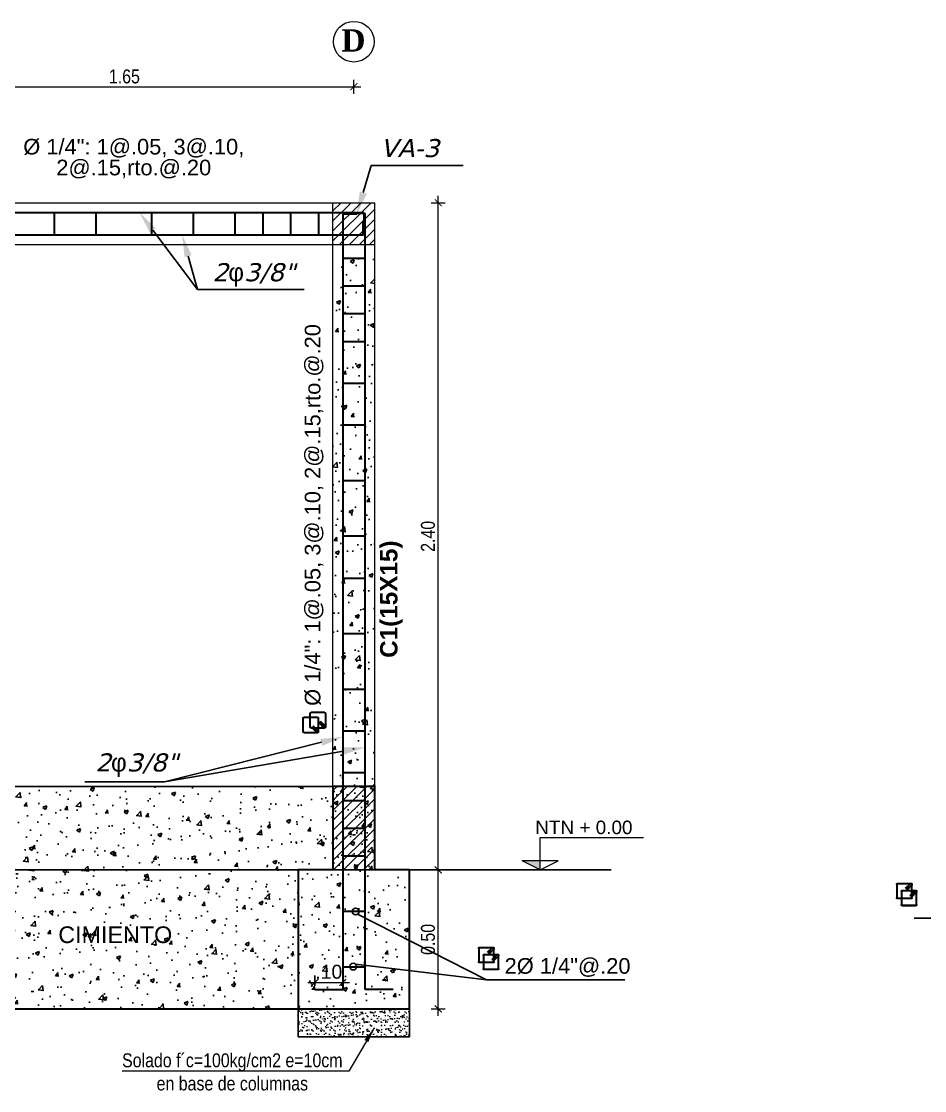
# Model space of a CAD drawing. Header units: metres. Extents: x 912 to 1393, y 476 to 584.
# Drawn here: x 1264.763 to 1268.011, y 494.8 to 498.647 of the extents above; entities that cross this region are included whole.
import ezdxf
from ezdxf import colors
from ezdxf.entities.mleader import LeaderData, LeaderLine
from ezdxf.math import Vec2, Vec3

# ---------------------------------------------------------------- set-up
doc = ezdxf.new("R2010")
doc.units = ezdxf.units.M
doc.linetypes.add('ACAD_ISO04W100', pattern=[30, 24, -3, 0, -3])
doc.linetypes.add('HIDDEN2', pattern=[0.1875, 0.125, -0.0625])
for name, color, linetype, lineweight in [('-Achurado', 251, 'Continuous', 5), ('A_Columnas', 7, 'Continuous', 40), ('Cotas', 7, 'Continuous', 20), ('Especificaciones', 7, 'Continuous', 20), ('FIC-2ES_ACERO_', 160, 'Continuous', 30), ('FIC-2ES_COLUMNA', 152, 'Continuous', 30), ('FIC-2ES_CONCRETO 210', 251, 'Continuous', 30), ('Flechas', 122, 'Continuous', 20), ('Muro Alto', 5, 'Continuous', 40), ('pisos', 8, 'Continuous', 13), ('PL-03', 7, 'Continuous', 30), ('TEXTO', 7, 'Continuous', 20)]:
    doc.layers.add(name, color=color, linetype=linetype, lineweight=lineweight)
doc.layers.add('A_50_CotasExter', color=253, linetype='Continuous')
doc.layers.add('FIC-2ES_COTAS', color=7, linetype='Continuous', lineweight=5, true_color=0x6b006b)
doc.styles.add('-Arial Narrow', font='ARIALN.TTF')
doc.styles.add('ARIAL', font='arial.ttf')
doc.styles.add('ILICH', font='timesbd.ttf')
doc.styles.add('R80_50', font='verdanai.ttf', dxfattribs={"height": 0.065})
doc.styles.add('ROMANS', font='ARIALN.TTF')
doc.styles.add('style1', font='arial.ttf')
doc.styles.add('sw 721', font='swissel.ttf')
doc.dimstyles.new('corte 25', dxfattribs={"dimtxt": 0.05, "dimasz": 0.025, "dimexe": 0.025, "dimexo": 0.0125, "dimgap": 0.0125, "dimtad": 1, "dimzin": 4, "dimdsep": 46, "dimtxsty": 'ARIAL', "dimblk": 'ARCHTICK', "dimcen": 0.025, "dimdle": 0.025, "dimclrd": 256, "dimclre": 256, "dimclrt": 7, "dimadec": 0, "dimazin": 0, "dimtfac": 1, "dimtix": 1, "dimtmove": 0, "dimatfit": 3, "dimfxl": 0.1, "dimlwd": -1, "dimarcsym": 0})
doc.dimstyles.new('Esc 1_20n', dxfattribs={"dimscale": 0.02, "dimtxt": 2, "dimasz": 1, "dimexe": 1, "dimexo": 1, "dimgap": 0.45, "dimtad": 1, "dimtoh": 1, "dimzin": 3, "dimdsep": 46, "dimtxsty": '-Arial Narrow', "dimblk": 'ARCHTICK', "dimcen": 1, "dimdle": 1, "dimclrd": 252, "dimclre": 252, "dimclrt": 252, "dimadec": 0, "dimazin": 0, "dimtfac": 1, "dimtix": 1, "dimtmove": 1, "dimatfit": 2, "dimldrblk": 'ARCHTICK', "dimfxl": 1, "dimfxlon": 1, "dimtolj": 2, "dimlwd": 5, "dimlwe": 5, "dimarcsym": 0})

# ---------------------------------------------------------------- blocks, each defined once
blk = doc.blocks.new('ESTRIBOS')
at = {"layer": 'Especificaciones', "linetype": 'ACAD_ISO04W100'}
for p, q in [((1246.6994, 500.7855), (1246.6994, 500.8334)), ((1246.7007, 500.8302), (1246.7181, 500.8128)), ((1246.7019, 500.7855), (1246.7019, 500.829)), ((1246.7025, 500.8319), (1246.7199, 500.8145)), ((1246.7519, 500.8379), (1246.7039, 500.8379)), ((1246.7519, 500.8354), (1246.7039, 500.8354)), ((1246.7054, 500.8348), (1246.7228, 500.8174)), ((1246.7083, 500.8354), (1246.7245, 500.8192)), ((1246.7539, 500.8334), (1246.7539, 500.7855)), ((1246.7564, 500.8337), (1246.7564, 500.7855)), ((1246.6824, 500.7601), (1246.6824, 500.808)), ((1246.6837, 500.8048), (1246.6994, 500.7891)), ((1246.6849, 500.7601), (1246.6849, 500.8037)), ((1246.6855, 500.8065), (1246.6994, 500.7926)), ((1246.6994, 500.8125), (1246.6869, 500.8125)), ((1246.6994, 500.8101), (1246.6869, 500.8101)), ((1246.6884, 500.8095), (1246.6994, 500.7984)), ((1246.6913, 500.8101), (1246.6994, 500.8019)), ((1246.7349, 500.8125), (1246.7019, 500.8125)), ((1246.7349, 500.8101), (1246.7019, 500.8101)), ((1246.7019, 500.7994), (1246.7075, 500.7938)), ((1246.7019, 500.796), (1246.7058, 500.7921)), ((1246.7019, 500.7901), (1246.7029, 500.7891)), ((1246.7029, 500.7891), (1246.7019, 500.7882)), ((1246.7039, 500.7834), (1246.7369, 500.7834)), ((1246.7075, 500.7938), (1246.7058, 500.7921)), ((1246.7199, 500.8145), (1246.7181, 500.8128)), ((1246.7369, 500.808), (1246.7369, 500.7601)), ((1246.7394, 500.8083), (1246.7394, 500.7601)), ((1246.7394, 500.7834), (1246.7519, 500.7834)), ((1246.6869, 500.7581), (1246.7349, 500.7581)), ((1246.6869, 500.7556), (1246.7349, 500.7556)), ((1246.7039, 500.7809), (1246.7369, 500.7809)), ((1246.7394, 500.7809), (1246.7519, 500.7809))]:
    blk.add_line(p, q, dxfattribs=at)
for centre, radius, start, end in [((1246.7039, 500.8334), 0.00452, 90, 225), ((1246.7039, 500.8334), 0.00206, 45.0001, 225), ((1246.7519, 500.8334), 0.00452, 0, 90), ((1246.7519, 500.8334), 0.00206, 0, 90), ((1246.6869, 500.808), 0.00452, 90, 225), ((1246.6869, 500.808), 0.00206, 45.0001, 225), ((1246.7039, 500.7855), 0.00452, 180, 270), ((1246.7039, 500.7855), 0.00206, 180, 270), ((1246.7349, 500.808), 0.00452, 0, 90), ((1246.7349, 500.808), 0.00206, 0, 90), ((1246.7519, 500.7855), 0.00452, 270, 0), ((1246.7519, 500.7855), 0.00206, 270, 0), ((1246.6869, 500.7601), 0.00452, 180, 270), ((1246.6869, 500.7601), 0.00206, 180, 270), ((1246.7349, 500.7601), 0.00206, 270, 0), ((1246.7349, 500.7601), 0.00452, 270, 0)]:
    blk.add_arc(centre, radius, start, end, dxfattribs=at)
blk = doc.blocks.new('_ArchTick')
at = {"layer": 'pisos', "color": 0, "const_width": 0.15}
blk.add_lwpolyline([(-0.5, -0.5), (0.5, 0.5)], dxfattribs=at)
blk = doc.blocks.new('*D108')
at = {"layer": 'Cotas', "lineweight": -2, "ltscale": 0.1, "transparency": 16777216}
for p, q in [((1265.8182, 495.1766), (1265.8182, 495.2144)), ((1265.9182, 495.1766), (1265.9182, 495.2144))]:
    blk.add_line(p, q, dxfattribs=at)
at = {"layer": 'Cotas', "ltscale": 0.1, "transparency": 16777216}
blk.add_line((1265.7932, 495.1894), (1265.9432, 495.1894), dxfattribs=at)
at = {"layer": 'DEFPOINTS', "color": 0, "lineweight": 20, "ltscale": 0.1, "transparency": 16777216}
for p in [(1265.9182, 495.1894), (1265.8182, 495.1641), (1265.9182, 495.1641)]:
    blk.add_point(p, dxfattribs=at)
at = {"layer": 'Cotas', "ltscale": 0.1, "transparency": 16777216, "xscale": 0.025, "yscale": 0.025, "zscale": 0.025, "rotation": 180}
blk.add_blockref('_ArchTick', (1265.8182, 495.1894), dxfattribs=at)
at = {"layer": 'Cotas', "ltscale": 0.1, "transparency": 16777216, "xscale": 0.025, "yscale": 0.025, "zscale": 0.025}
blk.add_blockref('_ArchTick', (1265.9182, 495.1894), dxfattribs=at)
at = {"layer": 'Cotas', "color": 7, "lineweight": 13, "ltscale": 0.1, "transparency": 16777216, "insert": (1265.8682, 495.2274), "char_height": 0.05, "attachment_point": 5, "style": 'ARIAL'}
blk.add_mtext('.10', dxfattribs=at)
blk = doc.blocks.new('*D285')
at = {"layer": 'A_50_CotasExter', "color": 252, "lineweight": 5, "transparency": 16777216}
for p, q in [((1266.2367, 495.5941), (1266.2867, 495.5941)), ((1266.2617, 495.0691), (1266.2617, 495.6191)), ((1266.2367, 495.0941), (1266.2867, 495.0941))]:
    blk.add_line(p, q, dxfattribs=at)
at = {"layer": 'DEFPOINTS', "color": 0, "lineweight": 20, "transparency": 16777216}
for p in [(1266.1582, 495.5941), (1266.2617, 495.5941), (1266.1582, 495.0941)]:
    blk.add_point(p, dxfattribs=at)
at = {"layer": 'A_50_CotasExter', "color": 252, "lineweight": 5, "transparency": 16777216, "xscale": 0.025, "yscale": 0.025, "zscale": 0.025}
for p, rotation in [((1266.2617, 495.5941), 90), ((1266.2617, 495.0941), 270)]:
    blk.add_blockref('_ArchTick', p, dxfattribs=dict(at, rotation=rotation))
at = {"layer": 'A_50_CotasExter', "color": 252, "transparency": 16777216, "insert": (1266.2249, 495.3441), "char_height": 0.05, "attachment_point": 5, "rotation": 90, "style": '-Arial Narrow'}
blk.add_mtext('\\A2;0.50', dxfattribs=at)
blk = doc.blocks.new('*D283')
at = {"layer": 'A_50_CotasExter', "color": 252, "lineweight": 5, "transparency": 16777216}
for p, q in [((1264.3082, 498.3865), (1264.3082, 498.4365)), ((1265.9582, 498.3865), (1265.9582, 498.4365)), ((1264.2832, 498.4115), (1265.9832, 498.4115))]:
    blk.add_line(p, q, dxfattribs=at)
at = {"layer": 'DEFPOINTS', "color": 0, "lineweight": 20, "transparency": 16777216}
for p in [(1265.9582, 498.4115), (1264.3082, 498.239), (1265.9582, 498.239)]:
    blk.add_point(p, dxfattribs=at)
at = {"layer": 'A_50_CotasExter', "color": 252, "lineweight": 5, "transparency": 16777216, "xscale": 0.025, "yscale": 0.025, "zscale": 0.025, "rotation": 180}
blk.add_blockref('_ArchTick', (1264.3082, 498.4115), dxfattribs=at)
at = {"layer": 'A_50_CotasExter', "color": 252, "lineweight": 5, "transparency": 16777216, "xscale": 0.025, "yscale": 0.025, "zscale": 0.025}
blk.add_blockref('_ArchTick', (1265.9582, 498.4115), dxfattribs=at)
at = {"layer": 'A_50_CotasExter', "color": 252, "transparency": 16777216, "insert": (1265.1332, 498.4483), "char_height": 0.05, "attachment_point": 5, "style": '-Arial Narrow'}
blk.add_mtext('\\A2;1.65', dxfattribs=at)
blk = doc.blocks.new('*D284')
at = {"layer": 'A_50_CotasExter', "color": 252, "lineweight": 5, "transparency": 16777216}
for p, q in [((1266.2617, 495.5691), (1266.2617, 498.0191)), ((1266.2367, 497.9941), (1266.2867, 497.9941)), ((1266.2617, 495.5941), (1266.2867, 495.5941))]:
    blk.add_line(p, q, dxfattribs=at)
at = {"layer": 'DEFPOINTS', "color": 0, "lineweight": 20, "transparency": 16777216}
for p in [(1266.0332, 497.9941), (1266.2617, 497.9941), (1266.2617, 495.5941)]:
    blk.add_point(p, dxfattribs=at)
at = {"layer": 'A_50_CotasExter', "color": 252, "lineweight": 5, "transparency": 16777216, "xscale": 0.025, "yscale": 0.025, "zscale": 0.025}
for p, rotation in [((1266.2617, 497.9941), 90), ((1266.2617, 495.5941), 270)]:
    blk.add_blockref('_ArchTick', p, dxfattribs=dict(at, rotation=rotation))
at = {"layer": 'A_50_CotasExter', "color": 252, "transparency": 16777216, "insert": (1266.2249, 496.7941), "char_height": 0.05, "attachment_point": 5, "rotation": 90, "style": '-Arial Narrow'}
blk.add_mtext('\\A2;2.40', dxfattribs=at)
blk = doc.blocks.new('NPT-c2')
at = {"color": 0, "lineweight": 5}
for p, q in [((0, 0.361), (-1.15, 0.361)), ((0, 0), (0, 0.361)), ((-0.253, 0), (0.253, 0)), ((-0.2, 0.1), (0.2, 0.1)), ((0, 0), (-0.2, 0.1)), ((0, 0), (0.2, 0.1))]:
    blk.add_line(p, q, dxfattribs=at)
blk.add_solid([(0.2, 0.1), (0, 0.1), (0, 0)], dxfattribs=at)
at = {"style": 'ARIAL'}
blk.add_attdef('NPT%%P0.00', (-1.089, 0.48), '', height=0.15, dxfattribs=at)

msp = doc.modelspace()

# ---------------------------------------------------------------- hatches: boundary and pattern name
at = {"layer": '-Achurado', "lineweight": 5}
h = msp.add_hatch(dxfattribs=at)
h.set_pattern_fill('AR-SAND', color=256, scale=0.0005)
h.set_pattern_definition([(37.5, (66.348994, 0), (-0.00080001565, 0.02447066187), [0, -0.019304, 0, -0.02159, 0, -0.0206375]), (7.5, (66.348994, 0), (0.02247616416, 0.035841255), [0, -0.010414, 0, -0.017399, 0, -0.0066675]), (327.5, (66.333373, 0), (0.0395496185, 7.185923e-05), [0, -0.00635, 0, -0.02286, 0, -0.029845]), (317.5, (66.333373, 0), (0.0381778226, 0.0111464662), [0, -0.003175, 0, -0.014986, 0, -0.017145])])
h.paths.add_polyline_path([(1266.1582, 495.0941), (1265.7582, 495.0941), (1265.7582, 494.9941), (1266.1582, 494.9941)])
at = {"true_color": 0x636466}
h = msp.add_hatch(dxfattribs=at)
h.set_pattern_fill('AR-CONC', color=251, scale=0.0008)
h.paths.add_polyline_path([(1265.8832, 497.7941), (1266.0332, 497.7941), (1266.0332, 495.5941), (1265.8832, 495.5941)])
h = msp.add_hatch(dxfattribs=at)
h.set_pattern_fill('AR-CONC', color=251, scale=0.0008)
h.set_pattern_definition([(50, (15.55225, -3.57818), (0.145747735, -0.012751268), [0.01524, -0.16764]), (355, (15.55225, -3.57818), (-0.028194737, 0.152845476), [0.012192, -0.134112467]), (100.451445, (15.5644, -3.57925), (0.117552998, 0.140094202), [0.012952007, -0.142472196]), (46.1842, (15.55225, -3.53754), (0.216863233, -0.033633862), [0.02286, -0.25146]), (96.635558, (15.57032, -3.54035), (0.189923307, 0.1979409), [0.01942802, -0.213708487]), (351.184151, (15.55225, -3.53754), (0.189923307, 0.1979409), [0.018287974, -0.201167786]), (21, (15.57257, -3.5477), (0.121291513, -0.081812159), [0.01524, -0.16764]), (326, (15.57257, -3.5477), (0.049441623, 0.147350373), [0.012192, -0.134112]), (71.451445, (15.58268, -3.55452), (0.170733135, 0.065538215), [0.012952007, -0.14247195]), (37.5, (15.55225, -3.578183), (0.0024708826, 0.067644031), [0, -0.1324864, 0, -0.136144, 0, -0.13462]), (7.5, (15.55225, -3.57818), (0.05345573, 0.08014446), [0, -0.0776224, 0, -0.1294384, 0, -0.051308]), (327.5, (15.506934, -3.578183), (0.1084724761, -0.0045829952), [0, -0.0508, 0, -0.158496, 0, -0.210312]), (317.5, (15.48661, -3.57818), (0.118503345, 0.020341193), [0, -0.06604, 0, -0.1052576, 0, -0.149352])])
h.paths.add_polyline_path([(1264.8094, 495.5941), (1264.382, 495.5941), (1264.382, 495.8941), (1264.232, 495.8941), (1264.2324, 495.5941), (1264.107, 495.5941), (1264.107, 495.0941), (1264.8094, 495.0941)])
h = msp.add_hatch(dxfattribs=at)
h.set_pattern_fill('AR-CONC', color=251, scale=0.0008)
h.paths.add_polyline_path([(1265.8832, 495.8941), (1264.382, 495.8941), (1264.382, 495.5941), (1265.2094, 495.5941), (1265.7582, 495.5941), (1265.8832, 495.5941)])
h = msp.add_hatch(dxfattribs=at)
h.set_pattern_fill('AR-CONC', color=251, scale=0.0008)
h.set_pattern_definition([(50, (17.20344, -3.57818), (0.145747735, -0.012751268), [0.01524, -0.16764]), (355, (17.20344, -3.57818), (-0.028194737, 0.152845476), [0.012192, -0.134112467]), (100.451445, (17.21558, -3.57925), (0.117552998, 0.140094202), [0.012952007, -0.142472196]), (46.1842, (17.20344, -3.53754), (0.216863233, -0.033633862), [0.02286, -0.25146]), (96.635558, (17.22151, -3.54035), (0.189923307, 0.1979409), [0.01942802, -0.213708487]), (351.184151, (17.20344, -3.53754), (0.189923307, 0.1979409), [0.018287974, -0.201167786]), (21, (17.22376, -3.5477), (0.121291513, -0.081812159), [0.01524, -0.16764]), (326, (17.22376, -3.5477), (0.049441623, 0.147350373), [0.012192, -0.134112]), (71.451445, (17.23387, -3.55452), (0.170733135, 0.065538215), [0.012952007, -0.14247195]), (37.5, (17.20344, -3.578183), (0.0024708826, 0.067644031), [0, -0.1324864, 0, -0.136144, 0, -0.13462]), (7.5, (17.20344, -3.57818), (0.05345573, 0.08014446), [0, -0.0776224, 0, -0.1294384, 0, -0.051308]), (327.5, (17.158125, -3.578183), (0.1084724761, -0.0045829952), [0, -0.0508, 0, -0.158496, 0, -0.210312]), (317.5, (17.137805, -3.57818), (0.118503345, 0.020341193), [0, -0.06604, 0, -0.1052576, 0, -0.149352])])
h.paths.add_polyline_path([(1266.1582, 495.5941), (1266.0332, 495.5941), (1266.0332, 495.8941), (1265.8832, 495.8941), (1265.8836, 495.5941), (1265.7582, 495.5941), (1265.7582, 495.0941), (1266.1582, 495.0941)])
h = msp.add_hatch(dxfattribs=at)
h.set_pattern_fill('AR-CONC', color=251, scale=0.0008)
h.paths.add_polyline_path([(1265.7582, 495.5941), (1264.7891, 495.5941), (1264.7891, 495.0941), (1265.7582, 495.0941)])
at = {"layer": 'Muro Alto', "lineweight": 20, "true_color": 0x636466}
h = msp.add_hatch(dxfattribs=at)
h.set_pattern_fill('LINE', color=251, scale=0.008, angle=45)
h.set_pattern_definition([(45, (8.647932, -3.528183), (-0.01796051224, 0.01796051224), [])])
h.paths.add_polyline_path([(1265.8832, 497.8441), (1266.0332, 497.8441), (1266.0332, 497.9941), (1265.8832, 497.9941)])
h = msp.add_hatch(dxfattribs=at)
h.set_pattern_fill('LINE', color=251, scale=0.008, angle=45)
h.set_pattern_definition([(45, (18.298326, -3.578183), (-0.01796051224, 0.01796051224), [])])
h.paths.add_polyline_path([(1265.8832, 495.8941), (1266.0332, 495.8941), (1266.0332, 495.5941), (1265.8832, 495.5941)])

# ---------------------------------------------------------------- linework, layer by layer
for p, q in [((1265.7582, 495.0941), (1265.7582, 494.9941)), ((1266.1582, 494.9941), (1266.1582, 495.0941)), ((1265.7582, 494.9941), (1266.1582, 494.9941))]:
    msp.add_line(p, q)
for points in [[(1264.3482, 495.8941), (1265.8832, 495.8941)], [(1262.857, 495.5941), (1265.7582, 495.5941)], [(1266.1582, 495.5941), (1266.8831, 495.5941)], [(1265.9718, 495.4345), (1266.4354, 495.1983)], [(1268.6304, 495.4202), (1267.9737, 495.4202)], [(1265.9645, 495.2548), (1266.4354, 495.1983)], [(1266.4354, 495.1983), (1266.9327, 495.1983)]]:
    msp.add_lwpolyline(points)
msp.add_lwpolyline([(1265.8832, 495.8941), (1266.0332, 495.8941), (1266.0332, 495.5941), (1265.8832, 495.5941)], close=True)
for centre in [(1265.9648, 495.4444), (1265.9561, 495.2461)]:
    msp.add_circle(centre, 0.0121)
at = {"layer": 'FIC-2ES_ACERO_', "color": 5, "lineweight": 30}
for p, q in [((1260.9738, 497.9591), (1265.9946, 497.9591)), ((1265.9194, 495.1641), (1265.9194, 497.9543)), ((1265.9194, 497.9543), (1265.9694, 497.9543)), ((1265.9994, 497.9557), (1265.9494, 497.9557)), ((1265.9946, 497.9591), (1265.9946, 497.9091)), ((1265.9994, 495.1641), (1265.9994, 497.9557)), ((1265.9917, 497.8791), (1265.9917, 497.9291)), ((1260.9785, 497.8791), (1265.9917, 497.8791)), ((1265.8182, 495.1641), (1265.9194, 495.1641)), ((1266.0994, 495.1641), (1265.9994, 495.1641))]:
    msp.add_line(p, q, dxfattribs=at)
for points in [[(1264.882, 497.8791), (1264.882, 497.9591)], [(1265.032, 497.8791), (1265.032, 497.9591)], [(1265.232, 497.8791), (1265.232, 497.9591)], [(1265.382, 497.8791), (1265.382, 497.9591)], [(1265.532, 497.8791), (1265.532, 497.9591)], [(1265.632, 497.8791), (1265.632, 497.9591)], [(1265.732, 497.8791), (1265.732, 497.9591)], [(1265.832, 497.8791), (1265.832, 497.9591)], [(1260.9785, 497.9291), (1260.9785, 497.8791), (1265.9917, 497.8791), (1265.9917, 497.9291)], [(1265.9994, 497.7941), (1265.9194, 497.7941)], [(1265.9994, 497.6941), (1265.9194, 497.6941)], [(1265.9994, 497.5941), (1265.9194, 497.5941)], [(1265.9994, 497.4941), (1265.9194, 497.4941)], [(1265.9994, 497.3441), (1265.9194, 497.3441)], [(1265.9994, 497.1941), (1265.9194, 497.1941)], [(1265.9994, 496.9941), (1265.9194, 496.9941)], [(1265.9994, 496.7941), (1265.9194, 496.7941)], [(1265.9194, 496.6441), (1265.9994, 496.6441)], [(1265.9194, 496.4441), (1265.9994, 496.4441)], [(1265.9194, 496.2441), (1265.9994, 496.2441)], [(1265.9194, 496.0941), (1265.9994, 496.0941)], [(1265.9194, 495.9441), (1265.9994, 495.9441)], [(1265.9194, 495.8441), (1265.9994, 495.8441)], [(1265.9194, 495.7441), (1265.9994, 495.7441)], [(1265.9194, 495.6441), (1265.9994, 495.6441)], [(1265.9994, 495.4441), (1265.9194, 495.4441)], [(1265.9994, 495.2441), (1265.9194, 495.2441)]]:
    msp.add_lwpolyline(points, dxfattribs=at)
at = {"layer": 'FIC-2ES_COLUMNA', "ltscale": 0.025}
for points in [[(1265.7582, 495.0941), (1266.1582, 495.0941), (1266.1582, 495.5941), (1266.0332, 495.5941), (1266.0332, 495.8941), (1265.8832, 495.8941), (1265.8832, 495.5941), (1265.7582, 495.5941), (1265.7582, 495.0941)], [(1261.207, 495.0941), (1266.1584, 495.0941)]]:
    msp.add_lwpolyline(points, dxfattribs=at)
at = {"layer": 'FIC-2ES_CONCRETO 210', "lineweight": 15}
for p, q in [((1260.932, 497.9941), (1266.0332, 497.9941)), ((1265.8832, 495.8941), (1265.8832, 497.9941)), ((1266.0332, 495.8941), (1266.0332, 497.9941)), ((1261.082, 497.8441), (1266.0332, 497.8441))]:
    msp.add_line(p, q, dxfattribs=at)
at = {"layer": 'FIC-2ES_COTAS'}
msp.add_circle((1265.9582, 498.5736), 0.0731, dxfattribs=at)

# ---------------------------------------------------------------- block references
at = {"linetype": 'HIDDEN2'}
ref = msp.add_blockref('NPT-c2', (1266.6282, 495.5941), dxfattribs=dict(at, xscale=-0.323333650981178, yscale=0.323333650981178, zscale=0.323333650981178))
ref.add_attrib('NPT%%P0.00', 'NTN + 0.00', (1266.6107, 495.7227), dxfattribs={"color": 0, "height": 0.04869, "style": 'sw 721'})
at = {"layer": 'Muro Alto', "color": 4, "lineweight": 20, "xscale": -1, "rotation": 270}
msp.add_blockref('ESTRIBOS', (765.0192, -750.5953), dxfattribs=at)
at = {"layer": 'Muro Alto', "color": 4, "lineweight": 20, "xscale": -1}
for p in [(2514.6657, -5.2914), (2513.1625, -5.5215)]:
    msp.add_blockref('ESTRIBOS', p, dxfattribs=at)

# ---------------------------------------------------------------- texts
at = {"layer": 'A_Columnas', "lineweight": 9, "char_height": 0.05625, "attachment_point": 5, "style": 'style1'}
for s, insert, width in [('\\pxsm0.8;Ø 1/4": 1@.05, 3@.10, 2@.15,rto.@.20', (1265.1669, 498.1528), 0.881569), ('2Ø 1/4"@.20', (1266.7268, 495.243), 0.62)]:
    msp.add_mtext(s, dxfattribs=dict(at, insert=insert, width=width))
at = {"layer": 'A_Columnas', "lineweight": 9, "attachment_point": 5, "rotation": 90, "style": 'style1'}
for s, insert, char_height, width in [('\\pxsm0.8;Ø 1/4": 1@.05, 3@.10, 2@.15,rto.@.20', (1265.8155, 496.8709), 0.05625, 2.104752), ('{\\fArial|b1|i0|c0|p34;C1(15X15)}', (1266.0934, 496.568), 0.0625, 0.8)]:
    msp.add_mtext(s, dxfattribs=dict(at, insert=insert, char_height=char_height, width=width))
at = {"layer": 'Especificaciones', "linetype": 'ACAD_ISO04W100', "char_height": 0.065, "width": 0.387333, "attachment_point": 1, "style": 'R80_50'}
for s, insert in [('VA-3', (1266.0541, 498.2233)), ('2{\\fSymbol|b0|i0|c2|p18;f}3/8"', (1265.4502, 497.7768)), ('2{\\fSymbol|b0|i0|c2|p18;f}3/8"', (1265.0285, 496.0132))]:
    msp.add_mtext(s, dxfattribs=dict(at, insert=insert))
at = {"layer": 'FIC-2ES_COTAS', "style": 'ILICH'}
msp.add_text('D', height=0.08, dxfattribs=at).set_placement((1265.9131, 498.5381, 478.457))
at = {"layer": 'PL-03', "insert": (1265.5213, 494.9341), "char_height": 0.05, "width": 0.815284, "attachment_point": 2, "style": 'ROMANS'}
msp.add_mtext('Solado f´c=100kg/cm2 e=10cm en base de columnas', dxfattribs=at)
at = {"layer": 'TEXTO', "insert": (1265.7641, 495.3909), "char_height": 0.06, "width": 1.32753, "attachment_point": 3}
msp.add_mtext('\\pxqc;{\\fArial|b0|i0|c0|p34;CIMIENTO}', dxfattribs=at)

# ---------------------------------------------------------------- dimensions: what is measured, and where the dimension line sits
at = {"layer": 'A_50_CotasExter'}
for p1, p2, distance, picture, middle in [((1264.3082, 498.239), (1265.9582, 498.239), 0.1726, '*D283', (1265.1332, 498.4483)), ((1266.1582, 495.0941), (1266.1582, 495.5941), -0.1035, '*D285', (1266.2249, 495.3441))]:
    dim = msp.add_aligned_dim(p1=p1, p2=p2, distance=distance, dimstyle='Esc 1_20n', override={"dimscale": 0.025}, dxfattribs=at)
    dim.commit()
    dim.dimension.update_dxf_attribs({"geometry": picture, "text_midpoint": middle})
dim = msp.add_linear_dim(base=(1266.2617, 497.9941), p1=(1266.2617, 495.5941), p2=(1266.0332, 497.9941), angle=90, dimstyle='Esc 1_20n', override={"dimscale": 0.025}, dxfattribs=at)
dim.commit()
dim.dimension.update_dxf_attribs({"geometry": '*D284', "text_midpoint": (1266.2249, 496.7941)})
at = {"layer": 'Cotas', "lineweight": 13, "ltscale": 0.1}
dim = msp.add_linear_dim(base=(1265.9182, 495.1894), p1=(1265.8182, 495.1641), p2=(1265.9182, 495.1641), angle=360, dimstyle='corte 25', dxfattribs=at)
dim.commit()
dim.dimension.update_dxf_attribs({"geometry": '*D108', "text_midpoint": (1265.8682, 495.1894), "dimtype": 161})

# ---------------------------------------------------------------- leaders
msp.add_leader([(1266.0284, 495.0216), (1265.9404, 494.8704), (1265.125, 494.8704)], dimstyle='corte 25', override={"dimasz": 0.05, "dimgap": 0.0125, "dimtad": 0}, dxfattribs=at)
at = {"layer": 'Flechas', "color": 7}
ml = msp.add_multileader_mtext('Standard', dxfattribs=at)
ml.set_content('', color=7)
ml.set_leader_properties()
ml.build(insert=Vec2(0, 0))
ml.multileader.update_dxf_attribs({"dogleg_length": 0.6, "arrow_head_size": 0.08})
ctx = ml.context
ctx.base_point, ctx.char_height, ctx.arrow_head_size, ctx.landing_gap_size, ctx.plane_origin = Vec3(1266.3517, 498.128), 0, 0.08, 0, Vec3(1266.2582, 498.3519)
notes = []
notes.append((ctx, [(0, (1, 1, 0), (1266.0211, 498.128), (1, 0), 0.3305, [(0, [(1265.9694, 497.9543)], 0, [])])]))
ctx.mtext.insert, ctx.mtext.rotation, ctx.mtext.flow_direction, ctx.mtext.extrusion = Vec3(1266.3517, 498.128), 3.141593, 5, Vec3(0, 0, -1)
ml = msp.add_multileader_mtext('Standard', dxfattribs=at)
ml.set_content('', color=7)
ml.set_leader_properties()
ml.build(insert=Vec2(0, 0))
ml.multileader.update_dxf_attribs({"dogleg_length": 0.6, "arrow_head_size": 0.08})
ctx = ml.context
ctx.base_point, ctx.char_height, ctx.arrow_head_size, ctx.landing_gap_size, ctx.plane_origin = Vec3(1265.7791, 497.6815), 0, 0.08, 0, Vec3(1265.498, 497.9055)
notes.append((ctx, [(0, (1, 1, 0), (1265.3958, 497.6815), (1, 0), 0.3833, [(0, [(1265.1871, 497.9591)], 0, [])])]))
ctx.mtext.insert, ctx.mtext.rotation, ctx.mtext.flow_direction, ctx.mtext.extrusion = Vec3(1265.7791, 497.6815), 3.141593, 5, Vec3(0, 0, -1)
ml = msp.add_multileader_mtext('Standard', dxfattribs=at)
ml.set_content('', color=7)
ml.set_leader_properties()
ml.build(insert=Vec2(0, 0))
ml.multileader.update_dxf_attribs({"dogleg_length": 0.6, "arrow_head_size": 0.08})
ctx = ml.context
ctx.base_point, ctx.char_height, ctx.arrow_head_size, ctx.landing_gap_size, ctx.plane_origin = Vec3(1265.7791, 497.6815), 0, 0.08, 0, Vec3(1265.6177, 497.9055)
notes.append((ctx, [(0, (1, 1, 0), (1265.3958, 497.6815), (1, 0), 0.3833, [(0, [(1265.3409, 497.8791)], 0, [])])]))
ctx.mtext.insert, ctx.mtext.rotation, ctx.mtext.flow_direction, ctx.mtext.extrusion = Vec3(1265.7791, 497.6815), 3.141593, 5, Vec3(0, 0, -1)
ml = msp.add_multileader_mtext('Standard', dxfattribs=at)
ml.set_content('', color=7)
ml.set_leader_properties()
ml.build(insert=Vec2(0, 0))
ml.multileader.update_dxf_attribs({"dogleg_length": 0.6, "arrow_head_size": 0.08})
ctx = ml.context
ctx.base_point, ctx.char_height, ctx.arrow_head_size, ctx.landing_gap_size, ctx.plane_origin = Vec3(1264.9909, 495.9112), 0, 0.08, 0, Vec3(1264.7938, 496.201)
ctx.text_align_type = 2
notes.append((ctx, [(0, (1, 1, 0), (1265.2769, 495.9112), (-1, 0), 0.286, [(0, [(1265.9194, 496.0725)], 0, [])])]))
ctx.mtext.insert, ctx.mtext.rotation, ctx.mtext.alignment, ctx.mtext.flow_direction, ctx.mtext.extrusion = Vec3(1264.9909, 495.9112), 3.141593, 3, 5, Vec3(0, 0, -1)
ml = msp.add_multileader_mtext('Standard', dxfattribs=at)
ml.set_content('', color=7)
ml.set_leader_properties()
ml.build(insert=Vec2(0, 0))
ml.multileader.update_dxf_attribs({"dogleg_length": 0.6, "arrow_head_size": 0.08})
ctx = ml.context
ctx.base_point, ctx.char_height, ctx.arrow_head_size, ctx.landing_gap_size, ctx.plane_origin = Vec3(1264.9909, 495.9112), 0, 0.08, 0, Vec3(1264.9076, 496.1259)
ctx.text_align_type = 2
notes.append((ctx, [(0, (1, 1, 0), (1265.2769, 495.9112), (-1, 0), 0.286, [(0, [(1265.9994, 496.0351)], 0, [])])]))
ctx.mtext.insert, ctx.mtext.rotation, ctx.mtext.alignment, ctx.mtext.flow_direction, ctx.mtext.extrusion = Vec3(1264.9909, 495.9112), 3.141593, 3, 5, Vec3(0, 0, -1)
for ctx, leaders in notes:
    for number, flags, end, landing, length, lines in leaders:
        leader = LeaderData()
        leader.index, (leader.has_last_leader_line, leader.has_dogleg_vector, leader.attachment_direction) = number, flags
        leader.last_leader_point, leader.dogleg_vector, leader.dogleg_length = Vec3(end), Vec3(landing), length
        for number, points, colour, breaks in lines:
            line = LeaderLine()
            line.index, line.vertices, line.color, line.breaks = number, Vec3.list(points), colors.encode_raw_color(colour), breaks
            leader.lines.append(line)
        ctx.leaders.append(leader)

doc.saveas('drawing.dxf')
